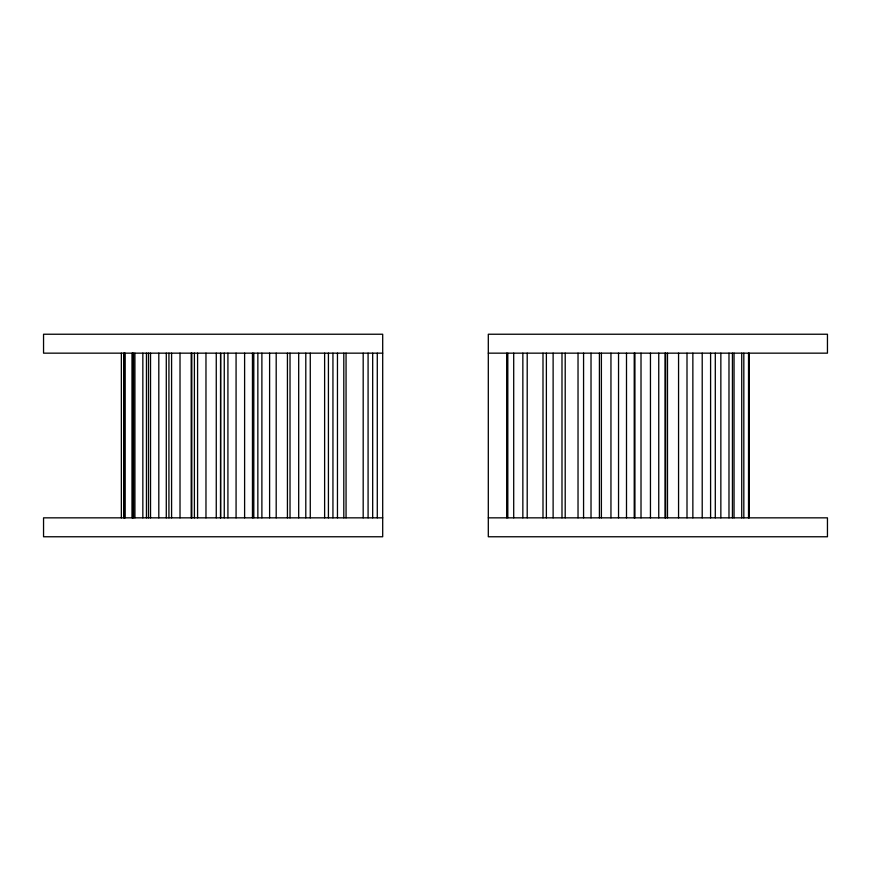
<?xml version="1.0" encoding="UTF-8"?>
<svg xmlns="http://www.w3.org/2000/svg" width="871" height="871" viewBox="0 0 871 871"><rect width="100%" height="100%" fill="white"/><g stroke="black" fill="none" stroke-linecap="round" stroke-linejoin="round"><path stroke-width="1.31" d="M382.696 353.158L43.55 353.158L43.55 334.235L382.696 334.235L382.696 536.765L43.55 536.765L43.55 517.842L382.696 517.842M488.304 353.158L827.45 353.158L827.45 334.235L488.304 334.235L488.304 536.765L827.45 536.765L827.45 517.842L488.304 517.842M749.234 353.158L749.245 517.842M748.527 353.158L748.527 517.842M743.823 353.158L743.823 517.842M741.722 353.158L741.722 517.842M734.046 353.158L734.046 517.842M732.424 353.158L732.424 517.842M728.983 353.158L728.983 517.842M720.85 353.158L720.85 517.842M715.298 353.158L715.298 517.842M710.594 353.158L710.594 517.842M702.211 353.158L702.211 517.842M692.859 353.158L692.859 517.842M687.001 353.158L687.001 517.842M678.563 353.158L678.563 517.842M667.491 353.158L667.491 517.842M665.618 353.158L665.618 517.842M665.03 353.158L665.03 517.842M658.748 353.158L658.748 517.842M650.452 353.158L650.452 517.842M641.012 353.158L641.012 517.842M634.926 353.158L634.926 517.842M634.23 353.158L634.23 517.842M626.499 353.158L626.499 517.842M618.541 353.158L618.541 517.842M610.952 353.158L610.952 517.842M601.393 353.158L601.393 517.842M599.411 353.158L599.411 517.842M591.017 353.158L591.017 517.842M583.57 353.158L583.57 517.842M578.028 353.158L578.028 517.842M565.203 353.158L565.203 517.842M561.991 353.158L561.991 517.842M553.118 353.158L553.118 517.842M546.378 353.158L546.378 517.842M542.992 353.158L542.992 517.842M527.205 353.158L527.205 517.842M522.85 353.158L522.85 517.842M513.705 353.158L513.705 517.842M507.815 353.158L507.815 517.842M506.682 353.158L506.682 517.842M377.285 353.158L377.285 517.842M372.679 353.158L372.679 517.842M368.085 353.158L368.085 517.842M363.185 353.158L363.185 517.842M346.059 353.158L346.059 517.842M343.795 353.158L343.795 517.842M337.458 353.158L337.458 517.842M332.94 353.158L332.94 517.842M328.421 353.158L328.421 517.842M324.622 353.158L324.622 517.842M310.272 353.158L310.272 517.842M305.797 353.158L305.797 517.842M298.688 353.158L298.688 517.842M290.021 353.158L290.021 517.842M287.43 353.158L287.43 517.842M276.194 353.158L276.194 517.842M269.607 353.158L269.607 517.842M261.888 353.158L261.888 517.842M257.849 353.158L257.849 517.842M253.799 353.158L253.799 517.842M252.459 353.158L252.459 517.842M244.609 353.158L244.609 517.842M236.074 353.158L236.074 517.842M227.919 353.158L227.919 517.842M224.261 353.158L224.261 517.842M216.258 353.158L216.258 517.842M205.97 353.158L205.97 517.842M197.586 353.158L197.586 517.842M194.396 353.158L194.396 517.842M191.816 353.158L191.816 517.842M191.195 353.158L191.195 517.842M180.014 353.158L180.014 517.842M171.587 353.158L171.587 517.842M168.93 353.158L168.93 517.842M166.285 353.158L166.285 517.842M158.805 353.158L158.805 517.842M150.531 353.158L150.531 517.842M148.495 353.158L148.495 517.842M146.448 353.158L146.448 517.842M142.844 353.158L142.844 517.842M134.918 353.158L134.918 517.842M133.535 353.158L133.535 517.842M132.512 353.158L132.512 517.842M132.142 353.158L132.142 517.842M125.119 353.158L125.119 517.842M124.411 353.158L124.411 517.842M123.715 353.158L123.715 517.842M121.352 353.158L121.352 517.842M220.603 517.842L220.603 353.158L220.548 517.842"/></g></svg>
